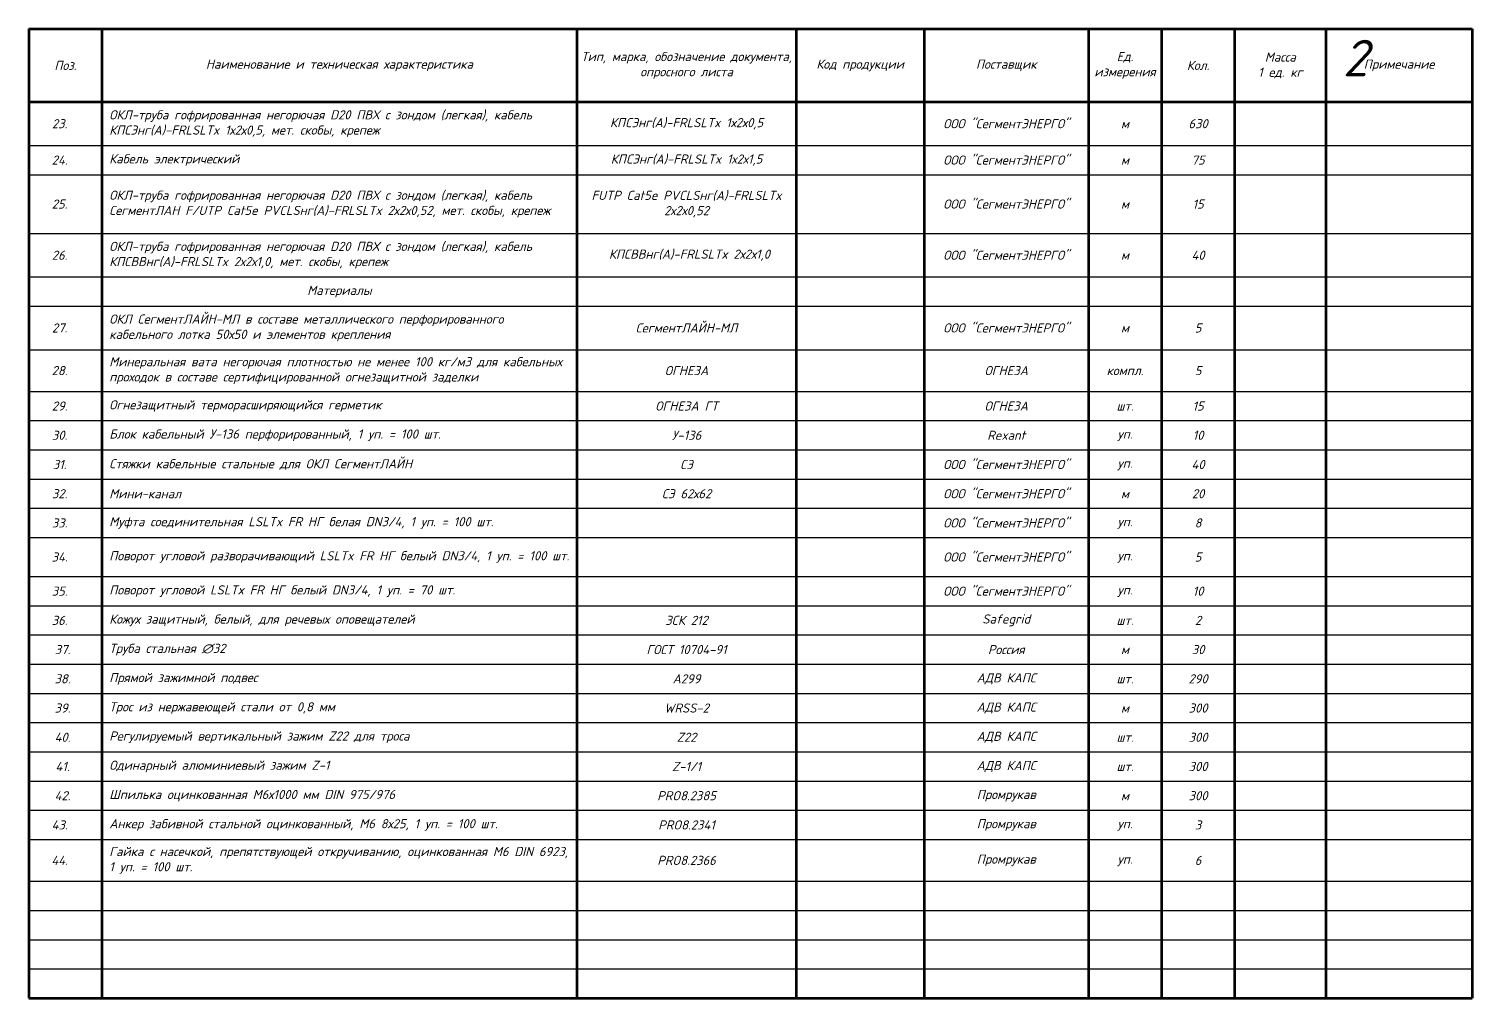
# Model space of a CAD drawing. Header units: millimetres. Extents: x 0 to 2795, y -33 to 232.
# Drawn here: x 400 to 795, y -33.3 to 232 of the extents above; entities that cross this region are included whole.
import ezdxf

# ---------------------------------------------------------------- set-up
doc = ezdxf.new("R2010")
doc.units = ezdxf.units.MM
doc.layers.get('Defpoints').update_dxf_attribs({"color": 42})
doc.styles.add('ISOCPEUR', font='isocpeui.ttf', dxfattribs={"height": 250})

# ---------------------------------------------------------------- blocks, each defined once
blk = doc.blocks.new('*T1')
at = {"color": 0, "linetype": 'ByBlock', "lineweight": 70, "transparency": 16777216}
for p, q in [((0, 0), (395, 0)), ((0, 0), (0, -227.17)), ((20, 0), (20, -227.17)), ((150, 0), (150, -227.17)), ((210, 0), (210, -227.17)), ((245, 0), (245, -227.17)), ((290, 0), (290, -227.17)), ((310, 0), (310, -227.17)), ((330, 0), (330, -227.17)), ((355, 0), (355, -227.17)), ((395, 0), (395, -227.17)), ((400, 0), (795, 0)), ((400, 0), (400, -233.33)), ((420, 0), (420, -233.33)), ((550, 0), (550, -233.33)), ((610, 0), (610, -233.33)), ((645, 0), (645, -233.33)), ((690, 0), (690, -233.33)), ((710, 0), (710, -233.33)), ((730, 0), (730, -233.33)), ((755, 0), (755, -233.33)), ((795, 0), (795, -233.33)), ((800, 0), (1195, 0)), ((800, 0), (800, -228)), ((820, 0), (820, -228)), ((950, 0), (950, -228)), ((1010, 0), (1010, -228)), ((1045, 0), (1045, -228)), ((1090, 0), (1090, -228)), ((1110, 0), (1110, -228)), ((1130, 0), (1130, -228)), ((1155, 0), (1155, -228)), ((1195, 0), (1195, -228)), ((1200, 0), (1595, 0)), ((1200, 0), (1200, -229)), ((1220, 0), (1220, -229)), ((1350, 0), (1350, -229)), ((1410, 0), (1410, -229)), ((1445, 0), (1445, -229)), ((1490, 0), (1490, -229)), ((1510, 0), (1510, -229)), ((1530, 0), (1530, -229)), ((1555, 0), (1555, -229)), ((1595, 0), (1595, -229)), ((1600, 0), (1995, 0)), ((1600, 0), (1600, -228.58)), ((1620, 0), (1620, -228.58)), ((1750, 0), (1750, -228.58)), ((1810, 0), (1810, -228.58)), ((1845, 0), (1845, -228.58)), ((1890, 0), (1890, -228.58)), ((1910, 0), (1910, -228.58)), ((1930, 0), (1930, -228.58)), ((1955, 0), (1955, -228.58)), ((1995, 0), (1995, -228.58)), ((2000, 0), (2395, 0)), ((2000, 0), (2000, -228)), ((2020, 0), (2020, -228)), ((2150, 0), (2150, -228)), ((2210, 0), (2210, -228)), ((2245, 0), (2245, -228)), ((2290, 0), (2290, -228)), ((2310, 0), (2310, -228)), ((2330, 0), (2330, -228)), ((2355, 0), (2355, -228)), ((2395, 0), (2395, -228)), ((2400, 0), (2795, 0)), ((2400, 0), (2400, -188)), ((2420, 0), (2420, -188)), ((2550, 0), (2550, -188)), ((2610, 0), (2610, -188)), ((2645, 0), (2645, -188)), ((2690, 0), (2690, -188)), ((2710, 0), (2710, -188)), ((2730, 0), (2730, -188)), ((2755, 0), (2755, -188)), ((2795, 0), (2795, -188)), ((0, -20), (395, -20)), ((2400, -188), (2795, -188))]:
    blk.add_line(p, q, dxfattribs=at)
at = {"color": 0, "linetype": 'ByBlock', "lineweight": 25, "transparency": 16777216}
for p, q in [((400, -20), (795, -20)), ((800, -20), (1195, -20)), ((1200, -20), (1595, -20)), ((1600, -20), (1995, -20)), ((2000, -20), (2395, -20)), ((2400, -20), (2795, -20)), ((0, -28), (395, -28)), ((800, -28), (1195, -28)), ((1200, -28), (1595, -28)), ((1600, -28), (1995, -28)), ((2000, -28), (2395, -28)), ((2400, -28), (2795, -28)), ((400, -31.92), (795, -31.92)), ((0, -36), (395, -36)), ((800, -36), (1195, -36)), ((1200, -36), (1595, -36)), ((1600, -36), (1995, -36)), ((2000, -36), (2395, -36)), ((2400, -36), (2795, -36)), ((400, -39.92), (795, -39.92)), ((0, -44), (395, -44)), ((800, -44), (1195, -44)), ((1200, -44), (1595, -44)), ((1600, -44), (1995, -44)), ((2000, -44), (2395, -44)), ((2400, -44), (2795, -44)), ((0, -52), (395, -52)), ((800, -52), (1195, -52)), ((1200, -52), (1595, -52)), ((1600, -52), (1995, -52)), ((2000, -52), (2395, -52)), ((2400, -52), (2795, -52)), ((400, -56), (795, -56)), ((0, -60), (395, -60)), ((800, -60), (1195, -60)), ((1200, -60), (1595, -60)), ((1600, -60), (1995, -60)), ((2000, -60), (2395, -60)), ((2400, -60), (2795, -60)), ((0, -68), (395, -68)), ((400, -67.92), (795, -67.92)), ((800, -68), (1195, -68)), ((1200, -68), (1595, -68)), ((1600, -68), (1995, -68)), ((2000, -68), (2395, -68)), ((2400, -68), (2795, -68)), ((0, -76), (395, -76)), ((400, -75.92), (795, -75.92)), ((800, -76), (1195, -76)), ((1200, -76), (1595, -76)), ((1600, -76), (1995, -76)), ((2000, -76), (2395, -76)), ((2400, -76), (2795, -76)), ((0, -84), (395, -84)), ((800, -84), (1195, -84)), ((1200, -84), (1595, -84)), ((1600, -84), (1995, -84)), ((2000, -84), (2395, -84)), ((2400, -84), (2795, -84)), ((400, -87.83), (795, -87.83)), ((0, -92), (395, -92)), ((800, -92), (1195, -92)), ((1200, -92), (1595, -92)), ((1600, -92), (1995, -92)), ((2000, -92), (2395, -92)), ((2400, -92), (2795, -92)), ((0, -100), (395, -100)), ((400, -99.25), (795, -99.25)), ((800, -100), (1195, -100)), ((1200, -100), (1595, -100)), ((1600, -100), (1995, -100)), ((2000, -100), (2395, -100)), ((2400, -100), (2795, -100)), ((0, -108), (395, -108)), ((400, -107.25), (795, -107.25)), ((800, -108), (1195, -108)), ((1200, -108), (1595, -108)), ((1600, -108), (1995, -108)), ((2000, -108), (2395, -108)), ((2400, -108), (2795, -108)), ((0, -116), (395, -116)), ((400, -115.25), (795, -115.25)), ((800, -116), (1195, -116)), ((1200, -116), (1595, -116)), ((1600, -116), (1995, -116)), ((2000, -116), (2395, -116)), ((2400, -116), (2795, -116)), ((0, -124), (395, -124)), ((400, -123.25), (795, -123.25)), ((800, -124), (1195, -124)), ((1200, -124), (1595, -124)), ((1600, -124), (1995, -124)), ((2000, -124), (2395, -124)), ((2400, -124), (2795, -124)), ((0, -132), (395, -132)), ((400, -131.25), (795, -131.25)), ((800, -132), (1195, -132)), ((1200, -132), (1595, -132)), ((1600, -132), (1995, -132)), ((2000, -132), (2395, -132)), ((2400, -132), (2795, -132)), ((0, -140), (395, -140)), ((400, -139.25), (795, -139.25)), ((800, -140), (1195, -140)), ((1200, -140), (1595, -140)), ((1600, -140), (1995, -140)), ((2000, -140), (2395, -140)), ((2400, -140), (2795, -140)), ((0, -148), (395, -148)), ((400, -149.92), (795, -149.92)), ((800, -148), (1195, -148)), ((1200, -148), (1595, -148)), ((1600, -148), (1995, -148)), ((2000, -148), (2395, -148)), ((2400, -148), (2795, -148)), ((0, -156), (395, -156)), ((400, -157.92), (795, -157.92)), ((800, -156), (1195, -156)), ((1200, -156), (1595, -156)), ((1600, -156), (1995, -156)), ((2000, -156), (2395, -156)), ((2400, -156), (2795, -156)), ((0, -164), (395, -164)), ((800, -164), (1195, -164)), ((1200, -164), (1595, -164)), ((1600, -164), (1995, -164)), ((2000, -164), (2395, -164)), ((2400, -164), (2795, -164)), ((400, -165.92), (795, -165.92)), ((0, -172), (395, -172)), ((800, -172), (1195, -172)), ((1200, -172), (1595, -172)), ((1600, -172), (1995, -172)), ((2000, -172), (2395, -172)), ((2400, -172), (2795, -172)), ((400, -173.92), (795, -173.92)), ((800, -180), (1195, -180)), ((1200, -180), (1595, -180)), ((1600, -180), (1995, -180)), ((2000, -180), (2395, -180)), ((2400, -180), (2795, -180)), ((0, -183.42), (395, -183.42)), ((400, -181.92), (795, -181.92)), ((800, -188), (1195, -188)), ((1200, -188), (1595, -188)), ((1600, -188), (1995, -188)), ((2000, -188), (2395, -188)), ((0, -191.42), (395, -191.42)), ((400, -189.92), (795, -189.92)), ((800, -196), (1195, -196)), ((1200, -196), (1595, -196)), ((1600, -196.42), (1995, -196.42)), ((2000, -196), (2395, -196)), ((400, -197.92), (795, -197.92)), ((0, -203.33), (395, -203.33)), ((800, -204), (1195, -204)), ((1200, -204.42), (1595, -204.42)), ((1600, -204.42), (1995, -204.42)), ((2000, -204), (2395, -204)), ((400, -205.92), (795, -205.92)), ((800, -212), (1195, -212)), ((1200, -212.83), (1595, -212.83)), ((1600, -212.42), (1995, -212.42)), ((2000, -212), (2395, -212)), ((0, -215.25), (395, -215.25)), ((400, -213.92), (795, -213.92)), ((800, -220), (1195, -220)), ((1200, -221), (1595, -221)), ((1600, -220.42), (1995, -220.42)), ((2000, -220), (2395, -220)), ((400, -221.92), (795, -221.92)), ((0, -227.17), (395, -227.17)), ((800, -228), (1195, -228)), ((1200, -229), (1595, -229)), ((1600, -228.58), (1995, -228.58)), ((2000, -228), (2395, -228)), ((400, -233.33), (795, -233.33))]:
    blk.add_line(p, q, dxfattribs=at)
at = {"transparency": 16777216, "char_height": 2.5, "style": 'ISOCPEUR'}
for s, insert, width, attachment_point in [('Тип, марка, обозначение документа, опросного листа', (180, -10), 59, 5), ('Ед. измерения', (300, -10), 19, 5), ('Масса\\P1 ед. кг', (342.5, -10), 24, 5), ('Тип, марка, обозначение документа, опросного листа', (580, -10), 59, 5), ('Ед. измерения', (700, -10), 19, 5), ('Масса\\P1 ед. кг', (742.5, -10), 24, 5), ('Тип, марка, обозначение документа, опросного листа', (980, -10), 59, 5), ('Ед. измерения', (1100, -10), 19, 5), ('Масса\\P1 ед. кг', (1142.5, -10), 24, 5), ('Тип, марка, обозначение документа, опросного листа', (1380, -10), 59, 5), ('Ед. измерения', (1500, -10), 19, 5), ('Масса\\P1 ед. кг', (1542.5, -10), 24, 5), ('Тип, марка, обозначение документа, опросного листа', (1780, -10), 59, 5), ('Ед. измерения', (1900, -10), 19, 5), ('Масса\\P1 ед. кг', (1942.5, -10), 24, 5), ('Тип, марка, обозначение документа, опросного листа', (2180, -10), 59, 5), ('Ед. измерения', (2300, -10), 19, 5), ('Масса\\P1 ед. кг', (2342.5, -10), 24, 5), ('Тип, марка, обозначение документа, опросного листа', (2580, -10), 59, 5), ('Ед. измерения', (2700, -10), 19, 5), ('Масса\\P1 ед. кг', (2742.5, -10), 24, 5), ('Поз.', (10, -10), 19, 5), ('Наименование и техническая характеристика', (85, -10), 125, 5), ('Код продукции', (227.5, -10), 34, 5), ('Поставщик', (267.5, -10), 44, 5), ('Кол.', (320, -10), 19, 5), ('Примечание', (375, -10), 39, 5), ('Поз.', (410, -10), 19, 5), ('Наименование и техническая характеристика', (485, -10), 125, 5), ('Код продукции', (627.5, -10), 34, 5), ('Поставщик', (667.5, -10), 44, 5), ('Кол.', (720, -10), 19, 5), ('Примечание', (775, -10), 39, 5), ('Поз.', (810, -10), 19, 5), ('Наименование и техническая характеристика', (885, -10), 125, 5), ('Код продукции', (1027.5, -10), 34, 5), ('Поставщик', (1067.5, -10), 44, 5), ('Кол.', (1120, -10), 19, 5), ('Примечание', (1175, -10), 39, 5), ('Поз.', (1210, -10), 19, 5), ('Наименование и техническая характеристика', (1285, -10), 125, 5), ('Код продукции', (1427.5, -10), 34, 5), ('Поставщик', (1467.5, -10), 44, 5), ('Кол.', (1520, -10), 19, 5), ('Примечание', (1575, -10), 39, 5), ('Поз.', (1610, -10), 19, 5), ('Наименование и техническая характеристика', (1685, -10), 125, 5), ('Код продукции', (1827.5, -10), 34, 5), ('Поставщик', (1867.5, -10), 44, 5), ('Кол.', (1920, -10), 19, 5), ('Примечание', (1975, -10), 39, 5), ('Поз.', (2010, -10), 19, 5), ('Наименование и техническая характеристика', (2085, -10), 125, 5), ('Код продукции', (2227.5, -10), 34, 5), ('Поставщик', (2267.5, -10), 44, 5), ('Кол.', (2320, -10), 19, 5), ('Примечание', (2375, -10), 39, 5), ('Поз.', (2410, -10), 19, 5), ('Наименование и техническая характеристика', (2485, -10), 125, 5), ('Код продукции', (2627.5, -10), 34, 5), ('Поставщик', (2667.5, -10), 44, 5), ('Кол.', (2720, -10), 19, 5), ('Примечание', (2775, -10), 39, 5), ('Оборудование', (85, -24), 126, 5), ('ОКЛ-труба гофрированная негорючая D20 ПВХ с зондом (легкая), кабель КПСЭнг(А)-FRLSLTx 1х2х0,5, мет. скобы, крепеж', (422, -25.96), 126, 4), ('23.\xa0\xa0', (410, -25.96), 16, 5), ('КПCЭнг(А)-FRLSLTx 1х2х0,5', (580, -25.96), 56, 5), ('ООО "СегментЭНЕРГО"', (667.5, -25.96), 41, 5), ('м', (700, -25.96), 16, 5), ('630', (720, -25.96), 16, 5), ('1.\xa0\xa0\xa0 \xa0', (10, -32), 16, 5), ('Прибор управления оповещением пожарный ', (22, -32), 126, 4), ('Sonar SPM-B20085-AW', (180, -32), 56, 5), ('ООО "Рубеж"', (267.5, -32), 41, 5), ('шт.', (300, -32), 16, 5), ('2', (320, -32), 16, 5), ('24.\xa0\xa0', (410, -35.92), 16, 5), ('Кабель электрический', (422, -35.92), 126, 4), ('КПCЭнг(А)-FRLSLTx 1х2х1,5 ', (580, -35.92), 56, 5), ('ООО "СегментЭНЕРГО"', (667.5, -35.92), 41, 5), ('м', (700, -35.92), 16, 5), ('75', (720, -35.92), 16, 5), ('2.\xa0\xa0\xa0 \xa0', (10, -40), 16, 5), ('Кожух для прибора управления оповещением', (22, -40), 126, 4), (' Sonar SPM-Cover ', (180, -40), 56, 5), ('ООО "Рубеж"', (267.5, -40), 41, 5), ('шт.', (300, -40), 16, 5), ('2', (320, -40), 16, 5), ('3.\xa0\xa0\xa0 \xa0', (10, -48), 16, 5), ('Пульт микрофонный ', (22, -48), 126, 4), ('SONAR SRM-7020', (180, -48), 56, 5), ('ООО "Рубеж"', (267.5, -48), 41, 5), ('1', (320, -48), 16, 5), ('25.\xa0\xa0', (410, -47.96), 19.8, 5), ('ОКЛ-труба гофрированная негорючая D20 ПВХ с зондом (легкая), кабель СегментЛАН F/UTP Cat5e PVCLSнг(А)-FRLSLTx 2х2х0,52, мет. скобы, крепеж', (422, -47.96), 126, 4), ('FUTP Cat5e PVCLSнг(А)-FRLSLTx 2х2х0,52', (580, -47.96), 56, 5), ('ООО "СегментЭНЕРГО"', (667.5, -47.96), 41, 5), ('15', (720, -47.96), 16, 5), ('шт.', (300, -48), 16, 5), ('м', (700, -47.96), 16, 5), ('4.\xa0\xa0\xa0 \xa0', (10, -56), 16, 5), ('Источник вторичного эл/питания ', (22, -56), 126, 4), ('Sonar SPM-Box 12 2х40', (180, -56), 56, 5), ('ООО "Рубеж"', (267.5, -56), 41, 5), ('4', (320, -56), 16, 5), ('шт.', (300, -56), 16, 5), ('ОКЛ-труба гофрированная негорючая D20 ПВХ с зондом (легкая), кабель КПСВВнг(А)-FRLSLTx 2х2х1,0, мет. скобы, крепеж', (422, -61.96), 126, 4), ('5.\xa0\xa0\xa0 \xa0', (10, -64), 16, 5), ('Аккумулятор герметичный свинцово-кислотный 12В/40Ач', (22, -64), 126, 4), ('Delta DTM 1240 L', (180, -64), 56, 5), ('Delta', (267.5, -64), 41, 5), ('8', (320, -64), 16, 5), ('26.\xa0\xa0', (410, -61.96), 19.8, 5), (' КПСВВнг(А)-FRLSLTx 2х2х1,0 ', (580, -61.96), 56, 5), ('ООО "СегментЭНЕРГО"', (667.5, -61.96), 41, 5), ('м', (700, -61.96), 16, 5), ('40', (720, -61.96), 16, 5), ('шт.', (300, -64), 16, 5), ('6.\xa0\xa0\xa0 \xa0', (10, -72), 16, 5), ('Контроллер адресных устройств', (22, -72), 126, 4), ('R3-Рубеж-КАУ2', (180, -72), 56, 5), ('ООО "Рубеж"', (267.5, -72), 41, 5), ('1', (320, -72), 16, 5), ('Материалы', (485, -71.92), 126, 5), ('шт.', (300, -72), 16, 5), ('7.\xa0\xa0\xa0 \xa0', (10, -80), 16, 5), ('Источник вторичного эл/питания', (22, -80), 126, 4), ('ИВЭПР 24/2,5 2х17-Р БР', (180, -80), 56, 5), ('ООО "Рубеж"', (267.5, -80), 41, 5), ('1', (320, -80), 16, 5), ('ОКЛ СегментЛАЙН-МЛ в составе металлического перфорированного кабельного лотка 50х50 и элементов крепления', (422, -81.87), 126, 4), ('шт.', (300, -80), 16, 5), ('27.\xa0\xa0', (410, -81.87), 19.8, 5), ('СегментЛАЙН-МЛ', (580, -81.87), 56, 5), ('ООО "СегментЭНЕРГО"', (667.5, -81.87), 41, 5), ('м', (700, -81.87), 16, 5), ('5', (720, -81.87), 16, 5), ('8.\xa0\xa0\xa0 \xa0', (10, -88), 16, 5), ('Аккумулятор герметичный свинцово-кислотный 12В/17Ач', (22, -88), 126, 4), ('Delta DTM 1217', (180, -88), 56, 5), ('Delta', (267.5, -88), 41, 5), ('2', (320, -88), 16, 5), ('шт.', (300, -88), 16, 5), ('Минеральная вата негорючая плотностью не менее 100 кг/м3 для кабельных проходок в составе сертифицированной огнезащитной заделки', (422, -93.54), 126, 4), ('9.\xa0\xa0\xa0 \xa0', (10, -96), 16, 5), ('Оповещатель табло "Выход"', (22, -96), 126, 4), ('ОПОП 1-R3', (180, -96), 56, 5), ('ООО "Рубеж"', (267.5, -96), 41, 5), ('49', (320, -96), 16, 5), ('28.\xa0\xa0', (410, -93.54), 19.8, 5), ('ОГНЕЗА', (580, -93.54), 56, 5), ('ОГНЕЗА', (667.5, -93.54), 41, 5), ('компл.', (700, -93.54), 16, 5), ('5', (720, -93.54), 16, 5), ('шт.', (300, -96), 16, 5), ('Оповещатель табло "Стрелка влево"', (22, -104), 126, 4), ('ООО "Рубеж"', (267.5, -104), 41, 5), ('29.\xa0\xa0', (410, -103.25), 19.8, 5), ('Огнезащитный терморасширяющийся герметик', (422, -103.25), 126, 4), ('ОГНЕЗА ГТ', (580, -103.25), 56, 5), ('ОГНЕЗА', (667.5, -103.25), 41, 5), ('15', (720, -103.25), 16, 5), ('10. \xa0', (10, -104), 16, 5), ('ОПОП 1-R3', (180, -104), 56, 5), ('шт.', (300, -104), 16, 5), ('51', (320, -104), 16, 5), ('шт.', (700, -103.25), 16, 5), ('Оповещатель табло "Стрелка вправо"', (22, -112), 126, 4), ('ООО "Рубеж"', (267.5, -112), 41, 5), ('30.\xa0\xa0', (410, -111.25), 19.8, 5), ('Блок кабельный У-136 перфорированный, 1 уп. = 100 шт.', (422, -111.25), 126, 4), ('У-136', (580, -111.25), 56, 5), ('Rexant', (667.5, -111.25), 41, 5), ('уп.', (700, -111.25), 16, 5), ('10', (720, -111.25), 16, 5), ('11. \xa0', (10, -112), 16, 5), ('ОПОП 1-R3', (180, -112), 56, 5), ('шт.', (300, -112), 16, 5), ('98', (320, -112), 16, 5), ('Оповещатель табло МГН "Стрелка влево" ', (22, -120), 126, 4), ('ООО "Рубеж"', (267.5, -120), 41, 5), ('31.\xa0\xa0', (410, -119.25), 19.8, 5), ('Стяжки кабельные стальные для ОКЛ СегментЛАЙН', (422, -119.25), 126, 4), ('СЭ', (580, -119.25), 56, 5), ('ООО "СегментЭНЕРГО"', (667.5, -119.25), 41, 5), ('уп.', (700, -119.25), 16, 5), ('40', (720, -119.25), 16, 5), ('12. \xa0', (10, -120), 16, 5), ('ОПОП 1-R3', (180, -120), 56, 5), ('шт.', (300, -120), 16, 5), ('2', (320, -120), 16, 5), ('Оповещатель табло МГН "Стрелка вправо"', (22, -128), 126, 4), ('ООО "Рубеж"', (267.5, -128), 41, 5), ('32.\xa0\xa0', (410, -127.25), 19.8, 5), ('Мини-канал', (422, -127.25), 126, 4), ('СЭ 62х62', (580, -127.25), 56, 5), ('ООО "СегментЭНЕРГО"', (667.5, -127.25), 41, 5), ('20', (720, -127.25), 16, 5), ('13. \xa0', (10, -128), 16, 5), ('ОПОП 1-R3', (180, -128), 56, 5), ('шт.', (300, -128), 16, 5), ('2', (320, -128), 16, 5), ('м', (700, -127.25), 16, 5), ('Оповещатель табло МГН "ПОЖАР"', (22, -136), 126, 4), ('ООО "Рубеж"', (267.5, -136), 41, 5), ('33.\xa0\xa0', (410, -135.25), 19.8, 5), ('Муфта соединительная LSLTx FR НГ белая DN3/4, 1 уп. = 100 шт.', (422, -135.25), 126, 4), ('ООО "СегментЭНЕРГО"', (667.5, -135.25), 41, 5), ('8', (720, -135.25), 16, 5), ('14. \xa0', (10, -136), 16, 5), ('ОПОП 1-R3', (180, -136), 56, 5), ('шт.', (300, -136), 16, 5), ('1', (320, -136), 16, 5), ('уп.', (700, -135.25), 16, 5), ('ООО "Рубеж"', (267.5, -144), 41, 5), ('15. \xa0', (10, -144), 16, 5), ('Акустическая система потолочная', (22, -144), 126, 4), ('Sonar SCS-06-03', (180, -144), 56, 5), ('шт.', (300, -144), 16, 5), ('96', (320, -144), 16, 5), ('34.\xa0\xa0', (410, -144.58), 19.8, 5), ('Поворот угловой разворачивающий LSLTx FR НГ белый DN3/4, 1 уп. = 100 шт.', (422, -144.58), 126, 4), ('ООО "СегментЭНЕРГО"', (667.5, -144.58), 41, 5), ('уп.', (700, -144.58), 16, 5), ('5', (720, -144.58), 16, 5), ('ООО "Рубеж"', (267.5, -152), 41, 5), ('16. \xa0', (10, -152), 16, 5), ('Оповещатель пожарный речевой настенный ', (22, -152), 126, 4), ('Sonar SW-06-03', (180, -152), 56, 5), ('шт.', (300, -152), 16, 5), ('196', (320, -152), 16, 5), ('35.\xa0\xa0', (410, -153.92), 19.8, 5), ('Поворот угловой LSLTx FR НГ белый DN3/4, 1 уп. = 70 шт.', (422, -153.92), 126, 4), ('ООО "СегментЭНЕРГО"', (667.5, -153.92), 41, 5), ('уп.', (700, -153.92), 16, 5), ('10', (720, -153.92), 16, 5), ('ООО "Рубеж"', (267.5, -160), 41, 5), ('17. \xa0', (10, -160), 16, 5), ('Оповещатель пожарный речевой настенный ', (22, -160), 126, 4), ('Sonar SWS-110W', (180, -160), 56, 5), ('шт.', (300, -160), 16, 5), ('14', (320, -160), 16, 5), ('36.\xa0\xa0', (410, -161.92), 19.8, 5), ('Кожух защитный, белый, для речевых оповещателей', (422, -161.92), 126, 4), ('ЗСК 212', (580, -161.92), 56, 5), ('Safegrid', (667.5, -161.92), 41, 5), ('шт.', (700, -161.92), 16, 5), ('2', (720, -161.92), 16, 5), ('18. \xa0', (10, -168), 16, 5), ('Фильтр оконечный для трансляционной линии ', (22, -168), 126, 4), ('Sonar SFT-2300-М', (180, -168), 56, 5), ('ООО "Рубеж"', (267.5, -168), 41, 5), ('шт.', (300, -168), 16, 5), ('11', (320, -168), 16, 5), ('37.\xa0 ', (410, -169.92), 19.8, 5), ('Труба стальная ∅32', (422, -169.92), 126, 4), ('ГОСТ 10704-91', (580, -169.92), 56, 5), ('Россия', (667.5, -169.92), 41, 5), ('м', (700, -169.92), 16, 5), ('30', (720, -169.92), 16, 5), ('19. \xa0', (10, -177.71), 16, 5), ('Кожух защитный металлический для настенного речевого оповещателя в спортивном зале, внутренний размер не менее 260х350х120 мм', (22, -177.71), 126, 4), ('ЗСК 211', (180, -177.71), 56, 5), ('SafeGrid', (267.5, -177.71), 41, 5), ('шт.', (300, -177.71), 16, 5), ('2', (320, -177.71), 16, 5), ('38.\xa0', (410, -177.92), 19.8, 5), ('Прямой зажимной подвес', (422, -177.92), 126, 4), ('A299', (580, -177.92), 56, 5), ('АДВ КАПС', (667.5, -177.92), 41, 5), ('шт.', (700, -177.92), 16, 5), ('290', (720, -177.92), 16, 5), ('39.\xa0', (410, -185.92), 19.8, 5), ('Трос из нержавеющей стали от 0,8 мм', (422, -185.92), 126, 4), ('WRSS-2', (580, -185.92), 56, 5), ('АДВ КАПС', (667.5, -185.92), 41, 5), ('м', (700, -185.92), 16, 5), ('300', (720, -185.92), 16, 5), ('Кабели', (85, -187.42), 126, 5), ('ОКЛ-труба гладкая жесткая негорючая D20 ПВХ (легкая), кабель КПСЭнг(А)-FRLSLTx 1х2х1,0, мет. скобы, крепеж', (22, -197.38), 126, 4), ('40.\xa0', (410, -193.92), 19.8, 5), ('Регулируемый вертикальный зажим Z22 для троса', (422, -193.92), 126, 4), ('Z22', (580, -193.92), 56, 5), ('АДВ КАПС', (667.5, -193.92), 41, 5), ('шт.', (700, -193.92), 16, 5), ('300', (720, -193.92), 16, 5), ('20.\xa0\xa0\xa0', (10, -197.38), 16, 5), ('КПCЭнг(А)-FRLSLTx 1х2х2,0', (180, -197.38), 56, 5), ('ООО "СегментЭНЕРГО"', (267.5, -197.38), 41, 5), ('м', (300, -197.38), 16, 5), ('2000', (320, -197.38), 16, 5), ('41.\xa0', (410, -201.92), 19.8, 5), ('Одинарный алюминиевый зажим Z-1', (422, -201.92), 126, 4), ('Z-1/1', (580, -201.92), 56, 5), ('АДВ КАПС', (667.5, -201.92), 41, 5), ('шт.', (700, -201.92), 16, 5), ('300', (720, -201.92), 16, 5), ('ОКЛ-труба гофрированная негорючая D20 ПВХ с зондом (легкая), кабель КПСЭнг(А)-FRLSLTx 1х2х1,0, мет. скобы, крепеж', (22, -209.29), 126, 4), ('21.\xa0\xa0\xa0', (10, -209.29), 16, 5), ('КПCЭнг(А)-FRLSLTx 1х2х2,0', (180, -209.29), 56, 5), ('ООО "СегментЭНЕРГО"', (267.5, -209.29), 41, 5), ('м', (300, -209.29), 16, 5), ('1550', (320, -209.29), 16, 5), ('42.\xa0', (410, -209.92), 19.8, 5), ('Шпилька оцинкованная М6х1000 мм DIN 975/976', (422, -209.92), 126, 4), ('PRO8.2385', (580, -209.92), 56, 5), ('Промрукав', (667.5, -209.92), 41, 5), ('300', (720, -209.92), 16, 5), ('м', (700, -209.92), 16, 5), ('43.\xa0\xa0', (410, -217.92), 19.8, 5), ('Анкер забивной стальной оцинкованный, М6 8х25, 1 уп. = 100 шт.', (422, -217.92), 126, 4), ('PRO8.2341', (580, -217.92), 56, 5), ('Промрукав', (667.5, -217.92), 41, 5), ('уп.', (700, -217.92), 16, 5), ('3', (720, -217.92), 16, 5), ('22.\xa0', (10, -221.21), 16, 5), ('ОКЛ-труба гладкая жесткая негорючая D20 ПВХ (легкая), кабель КПСЭнг(А)-FRLSLTx 1х2х0,5, мет. скобы, крепеж', (22, -221.21), 126, 4), ('КПCЭнг(А)-FRLSLTx 1х2х0,5', (180, -221.21), 56, 5), ('ООО "СегментЭНЕРГО"', (267.5, -221.21), 41, 5), ('м', (300, -221.21), 16, 5), ('2000', (320, -221.21), 16, 5), ('Гайка с насечкой, препятствующей откручиванию, оцинкованная М6 DIN 6923, 1 уп. = 100 шт.', (422, -227.62), 126, 4), ('44.\xa0\xa0', (410, -227.62), 19.8, 5), ('PRO8.2366', (580, -227.62), 56, 5), ('Промрукав', (667.5, -227.62), 41, 5), ('уп.', (700, -227.62), 16, 5), ('6', (720, -227.62), 16, 5)]:
    blk.add_mtext(s, dxfattribs=dict(at, insert=insert, width=width, attachment_point=attachment_point))
blk = doc.blocks.new('*T53')
at = {"color": 0, "linetype": 'ByBlock', "lineweight": 70, "transparency": 16777216}
for p, q in [((0, 0), (395, 0)), ((0, 0), (0, -265.33)), ((20, 0), (20, -265.33)), ((150, 0), (150, -265.33)), ((210, 0), (210, -265.33)), ((245, 0), (245, -265.33)), ((290, 0), (290, -265.33)), ((310, 0), (310, -265.33)), ((330, 0), (330, -265.33)), ((355, 0), (355, -265.33)), ((395, 0), (395, -265.33)), ((0, -20), (395, -20)), ((0, -265.33), (395, -265.33))]:
    blk.add_line(p, q, dxfattribs=at)
at = {"color": 0, "linetype": 'ByBlock', "lineweight": 25, "transparency": 16777216}
for p, q in [((0, -31.92), (395, -31.92)), ((0, -39.92), (395, -39.92)), ((0, -56), (395, -56)), ((0, -67.92), (395, -67.92)), ((0, -75.92), (395, -75.92)), ((0, -87.83), (395, -87.83)), ((0, -99.25), (395, -99.25)), ((0, -107.25), (395, -107.25)), ((0, -115.25), (395, -115.25)), ((0, -123.25), (395, -123.25)), ((0, -131.25), (395, -131.25)), ((0, -139.25), (395, -139.25)), ((0, -149.92), (395, -149.92)), ((0, -157.92), (395, -157.92)), ((0, -165.92), (395, -165.92)), ((0, -173.92), (395, -173.92)), ((0, -181.92), (395, -181.92)), ((0, -189.92), (395, -189.92)), ((0, -197.92), (395, -197.92)), ((0, -205.92), (395, -205.92)), ((0, -213.92), (395, -213.92)), ((0, -221.92), (395, -221.92)), ((0, -233.33), (395, -233.33)), ((0, -241.33), (395, -241.33)), ((0, -249.33), (395, -249.33)), ((0, -257.33), (395, -257.33))]:
    blk.add_line(p, q, dxfattribs=at)
at = {"transparency": 16777216, "char_height": 2.5, "style": 'ISOCPEUR'}
for s, insert, width, attachment_point in [('Тип, марка, обозначение документа, опросного листа', (180, -10), 59, 5), ('Ед. измерения', (300, -10), 19, 5), ('Масса\\P1 ед. кг', (342.5, -10), 24, 5), ('Поз.', (10, -10), 19, 5), ('Наименование и техническая характеристика', (85, -10), 125, 5), ('Код продукции', (227.5, -10), 34, 5), ('Поставщик', (267.5, -10), 44, 5), ('Кол.', (320, -10), 19, 5), ('Примечание', (375, -10), 39, 5), ('ОКЛ-труба гофрированная негорючая D20 ПВХ с зондом (легкая), кабель КПСЭнг(А)-FRLSLTx 1х2х0,5, мет. скобы, крепеж', (22, -25.96), 126, 4), ('23.\xa0\xa0', (10, -25.96), 16, 5), ('КПCЭнг(А)-FRLSLTx 1х2х0,5', (180, -25.96), 56, 5), ('ООО "СегментЭНЕРГО"', (267.5, -25.96), 41, 5), ('м', (300, -25.96), 16, 5), ('630', (320, -25.96), 16, 5), ('24.\xa0\xa0', (10, -35.92), 16, 5), ('Кабель электрический', (22, -35.92), 126, 4), ('КПCЭнг(А)-FRLSLTx 1х2х1,5 ', (180, -35.92), 56, 5), ('ООО "СегментЭНЕРГО"', (267.5, -35.92), 41, 5), ('м', (300, -35.92), 16, 5), ('75', (320, -35.92), 16, 5), ('25.\xa0\xa0', (10, -47.96), 19.8, 5), ('ОКЛ-труба гофрированная негорючая D20 ПВХ с зондом (легкая), кабель СегментЛАН F/UTP Cat5e PVCLSнг(А)-FRLSLTx 2х2х0,52, мет. скобы, крепеж', (22, -47.96), 126, 4), ('FUTP Cat5e PVCLSнг(А)-FRLSLTx 2х2х0,52', (180, -47.96), 56, 5), ('ООО "СегментЭНЕРГО"', (267.5, -47.96), 41, 5), ('15', (320, -47.96), 16, 5), ('м', (300, -47.96), 16, 5), ('ОКЛ-труба гофрированная негорючая D20 ПВХ с зондом (легкая), кабель КПСВВнг(А)-FRLSLTx 2х2х1,0, мет. скобы, крепеж', (22, -61.96), 126, 4), ('26.\xa0\xa0', (10, -61.96), 19.8, 5), (' КПСВВнг(А)-FRLSLTx 2х2х1,0 ', (180, -61.96), 56, 5), ('ООО "СегментЭНЕРГО"', (267.5, -61.96), 41, 5), ('м', (300, -61.96), 16, 5), ('40', (320, -61.96), 16, 5), ('Материалы', (85, -71.92), 126, 5), ('ОКЛ СегментЛАЙН-МЛ в составе металлического перфорированного кабельного лотка 50х50 и элементов крепления', (22, -81.87), 126, 4), ('27.\xa0\xa0', (10, -81.87), 19.8, 5), ('СегментЛАЙН-МЛ', (180, -81.87), 56, 5), ('ООО "СегментЭНЕРГО"', (267.5, -81.87), 41, 5), ('м', (300, -81.87), 16, 5), ('5', (320, -81.87), 16, 5), ('Минеральная вата негорючая плотностью не менее 100 кг/м3 для кабельных проходок в составе сертифицированной огнезащитной заделки', (22, -93.54), 126, 4), ('28.\xa0\xa0', (10, -93.54), 19.8, 5), ('ОГНЕЗА', (180, -93.54), 56, 5), ('ОГНЕЗА', (267.5, -93.54), 41, 5), ('компл.', (300, -93.54), 16, 5), ('5', (320, -93.54), 16, 5), ('29.\xa0\xa0', (10, -103.25), 19.8, 5), ('Огнезащитный терморасширяющийся герметик', (22, -103.25), 126, 4), ('ОГНЕЗА ГТ', (180, -103.25), 56, 5), ('ОГНЕЗА', (267.5, -103.25), 41, 5), ('15', (320, -103.25), 16, 5), ('шт.', (300, -103.25), 16, 5), ('30.\xa0\xa0', (10, -111.25), 19.8, 5), ('Блок кабельный У-136 перфорированный, 1 уп. = 100 шт.', (22, -111.25), 126, 4), ('У-136', (180, -111.25), 56, 5), ('Rexant', (267.5, -111.25), 41, 5), ('уп.', (300, -111.25), 16, 5), ('10', (320, -111.25), 16, 5), ('31.\xa0\xa0', (10, -119.25), 19.8, 5), ('Стяжки кабельные стальные для ОКЛ СегментЛАЙН', (22, -119.25), 126, 4), ('СЭ', (180, -119.25), 56, 5), ('ООО "СегментЭНЕРГО"', (267.5, -119.25), 41, 5), ('уп.', (300, -119.25), 16, 5), ('40', (320, -119.25), 16, 5), ('32.\xa0\xa0', (10, -127.25), 19.8, 5), ('Мини-канал', (22, -127.25), 126, 4), ('СЭ 62х62', (180, -127.25), 56, 5), ('ООО "СегментЭНЕРГО"', (267.5, -127.25), 41, 5), ('20', (320, -127.25), 16, 5), ('м', (300, -127.25), 16, 5), ('33.\xa0\xa0', (10, -135.25), 19.8, 5), ('Муфта соединительная LSLTx FR НГ белая DN3/4, 1 уп. = 100 шт.', (22, -135.25), 126, 4), ('ООО "СегментЭНЕРГО"', (267.5, -135.25), 41, 5), ('8', (320, -135.25), 16, 5), ('уп.', (300, -135.25), 16, 5), ('34.\xa0\xa0', (10, -144.58), 19.8, 5), ('Поворот угловой разворачивающий LSLTx FR НГ белый DN3/4, 1 уп. = 100 шт.', (22, -144.58), 126, 4), ('ООО "СегментЭНЕРГО"', (267.5, -144.58), 41, 5), ('уп.', (300, -144.58), 16, 5), ('5', (320, -144.58), 16, 5), ('35.\xa0\xa0', (10, -153.92), 19.8, 5), ('Поворот угловой LSLTx FR НГ белый DN3/4, 1 уп. = 70 шт.', (22, -153.92), 126, 4), ('ООО "СегментЭНЕРГО"', (267.5, -153.92), 41, 5), ('уп.', (300, -153.92), 16, 5), ('10', (320, -153.92), 16, 5), ('36.\xa0\xa0', (10, -161.92), 19.8, 5), ('Кожух защитный, белый, для речевых оповещателей', (22, -161.92), 126, 4), ('ЗСК 212', (180, -161.92), 56, 5), ('Safegrid', (267.5, -161.92), 41, 5), ('шт.', (300, -161.92), 16, 5), ('2', (320, -161.92), 16, 5), ('37.\xa0 ', (10, -169.92), 19.8, 5), ('Труба стальная ∅32', (22, -169.92), 126, 4), ('ГОСТ 10704-91', (180, -169.92), 56, 5), ('Россия', (267.5, -169.92), 41, 5), ('м', (300, -169.92), 16, 5), ('30', (320, -169.92), 16, 5), ('38.\xa0', (10, -177.92), 19.8, 5), ('Прямой зажимной подвес', (22, -177.92), 126, 4), ('A299', (180, -177.92), 56, 5), ('АДВ КАПС', (267.5, -177.92), 41, 5), ('шт.', (300, -177.92), 16, 5), ('290', (320, -177.92), 16, 5), ('39.\xa0', (10, -185.92), 19.8, 5), ('Трос из нержавеющей стали от 0,8 мм', (22, -185.92), 126, 4), ('WRSS-2', (180, -185.92), 56, 5), ('АДВ КАПС', (267.5, -185.92), 41, 5), ('м', (300, -185.92), 16, 5), ('300', (320, -185.92), 16, 5), ('40.\xa0', (10, -193.92), 19.8, 5), ('Регулируемый вертикальный зажим Z22 для троса', (22, -193.92), 126, 4), ('Z22', (180, -193.92), 56, 5), ('АДВ КАПС', (267.5, -193.92), 41, 5), ('шт.', (300, -193.92), 16, 5), ('300', (320, -193.92), 16, 5), ('41.\xa0', (10, -201.92), 19.8, 5), ('Одинарный алюминиевый зажим Z-1', (22, -201.92), 126, 4), ('Z-1/1', (180, -201.92), 56, 5), ('АДВ КАПС', (267.5, -201.92), 41, 5), ('шт.', (300, -201.92), 16, 5), ('300', (320, -201.92), 16, 5), ('42.\xa0', (10, -209.92), 19.8, 5), ('Шпилька оцинкованная М6х1000 мм DIN 975/976', (22, -209.92), 126, 4), ('PRO8.2385', (180, -209.92), 56, 5), ('Промрукав', (267.5, -209.92), 41, 5), ('300', (320, -209.92), 16, 5), ('м', (300, -209.92), 16, 5), ('43.\xa0\xa0', (10, -217.92), 19.8, 5), ('Анкер забивной стальной оцинкованный, М6 8х25, 1 уп. = 100 шт.', (22, -217.92), 126, 4), ('PRO8.2341', (180, -217.92), 56, 5), ('Промрукав', (267.5, -217.92), 41, 5), ('уп.', (300, -217.92), 16, 5), ('3', (320, -217.92), 16, 5), ('Гайка с насечкой, препятствующей откручиванию, оцинкованная М6 DIN 6923, 1 уп. = 100 шт.', (22, -227.62), 126, 4), ('44.\xa0\xa0', (10, -227.62), 19.8, 5), ('PRO8.2366', (180, -227.62), 56, 5), ('Промрукав', (267.5, -227.62), 41, 5), ('уп.', (300, -227.62), 16, 5), ('6', (320, -227.62), 16, 5)]:
    blk.add_mtext(s, dxfattribs=dict(at, insert=insert, width=width, attachment_point=attachment_point))

msp = doc.modelspace()

# ---------------------------------------------------------------- block references
for name, p in [('*T1', (0, 232)), ('*T53', (400, 232))]:
    msp.add_blockref(name, p)

# ---------------------------------------------------------------- texts
at = {"layer": 'Defpoints', "insert": (763, 224), "char_height": 10, "width": 16, "attachment_point": 5, "style": 'ISOCPEUR'}
msp.add_mtext('2', dxfattribs=at)

doc.saveas('drawing.dxf')
